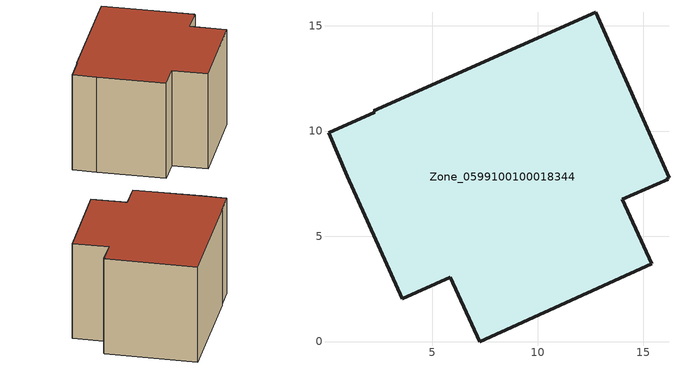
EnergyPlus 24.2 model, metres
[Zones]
Zone_0599100100018344
 floor ground (C_G): 2.25,10.89 2.22,10.96 12.75,15.63 16.23,7.78 16.14,7.82 16.19,7.71 14.02,6.75 15.4,3.69 7.25,0 5.86,3.06 3.57,2.04 0.96,7.85 0.06,9.92 z0
 wall outside (C_F): 7.25,0 15.4,3.69 14.02,6.75 16.19,7.71 16.14,7.82 16.23,7.78 12.75,15.63 2.22,10.96 2.25,10.89 0.06,9.92 0.96,7.85 3.57,2.04 5.86,3.06 7.25,0 z0:9.6
 roof outside (C_R): 2.25,10.89 0.06,9.92 0.96,7.85 3.57,2.04 5.86,3.06 7.25,0 15.4,3.69 14.02,6.75 16.19,7.71 16.14,7.82 16.23,7.78 12.75,15.63 2.22,10.96 z9.6
[BUILDING]
Pand.0599100100018344: North Axis=0; Terrain=City; Loads Convergence Tolerance Value=0.04; Temperature Convergence Tolerance Value=0.4; Solar Distribution=FullExterior; Maximum Number of Warmup Days=25; Minimum Number of Warmup Days=1
[Site:Location]
Rotterdam.The.Hague.AP_ZH_NLD Design_Conditions: Latitude=51.96; Longitude=4.45; Time Zone=1; Elevation=-4.5
[SITE:GROUNDTEMPERATURE:BUILDINGSURFACE]
18, 18, 18, 18, 18, 18, 18, 18, 18, 18, 18, 18
[MATERIAL] Thermal Absorptance=0.9; Solar Absorptance=0.7; Visible Absorptance=0.7
Name | Roughness | Thickness | Conductivity | Density | Specific Heat
G.D.2015-2018 | MediumSmooth | 0.15 | 0.0428571 | 540 | 1210
F.D.2015-2018 | Rough | 0.3 | 0.0666667 | 1920 | 840
R.D.2015-2018 | MediumRough | 0.2 | 0.0333333 | 1500 | 1000
[CONSTRUCTION]
C_G: G.D.2015-2018
C_F: F.D.2015-2018
C_R: R.D.2015-2018
[ZONE]
Zone_0599100100018344: Type=1; Multiplier=1; Ceiling Height=Autocalculate; Volume=Autocalculate; Floor Area=autocalculate; Part of Total Floor Area=Yes
[ZONEINFILTRATION:DESIGNFLOWRATE]
Infil_Zone_0599100100018344: Zone or ZoneList or Space or SpaceList=Zone_0599100100018344; Schedule=AlwaysOn; Design Flow Rate Calculation Method=Flow/Area; Flow Rate per Floor Area=0.0021; Constant Term Coefficient=1; Temperature Term Coefficient=0; Velocity Term Coefficient=0; Velocity Squared Term Coefficient=0
[HVACTEMPLATE:ZONE:IDEALLOADSAIRSYSTEM]
Zone_0599100100018344: Maximum Heating Supply Air Temperature=50; Minimum Cooling Supply Air Temperature=13; Maximum Heating Supply Air Humidity Ratio=0.0156; Minimum Cooling Supply Air Humidity Ratio=0.0077; Heating Limit=NoLimit; Cooling Limit=NoLimit; Dehumidification Control Type=ConstantSensibleHeatRatio; Cooling Sensible Heat Ratio=0.7; Dehumidification Setpoint=60; Humidification Control Type=None; Humidification Setpoint=30; Outdoor Air Method=None; Outdoor Air Flow Rate per Person=0.00944; Outdoor Air Flow Rate per Zone Floor Area=0; Outdoor Air Flow Rate per Zone=0; Demand Controlled Ventilation Type=None; Outdoor Air Economizer Type=NoEconomizer; Heat Recovery Type=None; Sensible Heat Recovery Effectiveness=0.7; Latent Heat Recovery Effectiveness=0.65
[ZONECONTROL:THERMOSTAT]
ThermostatControl_Zone_0599100100018344: Zone or ZoneList=Zone_0599100100018344; Control Type Schedule=DualSetpointControlType; Control 1=Thermostat_Zone_0599100100018344; Temperature Difference Between Cutout And Setpoint=0
[THERMOSTATSETPOINT:DUALSETPOINT]
Thermostat_Zone_0599100100018344: Heating Setpoint Temperature Schedule=HeatingSetpoint_Zone_0599100100018344; Cooling Setpoint Temperature Schedule=CoolingSetpoint_Zone_0599100100018344
[SCHEDULE:COMPACT]
HeatingSetpoint_Zone_0599100100018344: Through: 12/31, For: AllDays, Until: 24:00, 21
CoolingSetpoint_Zone_0599100100018344: Through: 12/31, For: AllDays, Until: 24:00, 24
DualSetpointControlType: Through: 12/31, For: AllDays, Until: 24:00, 4
AlwaysOn: Through: 12/31, For: AllDays, Until: 24:00, 1
